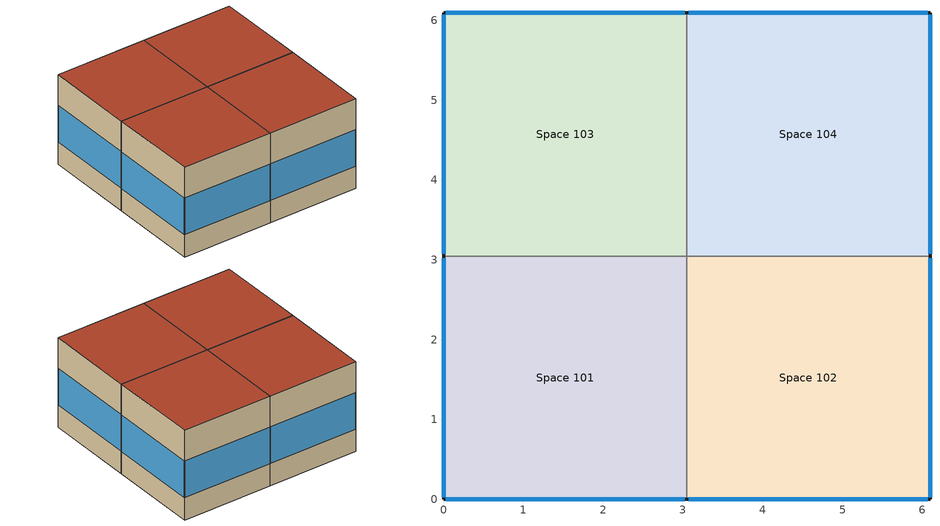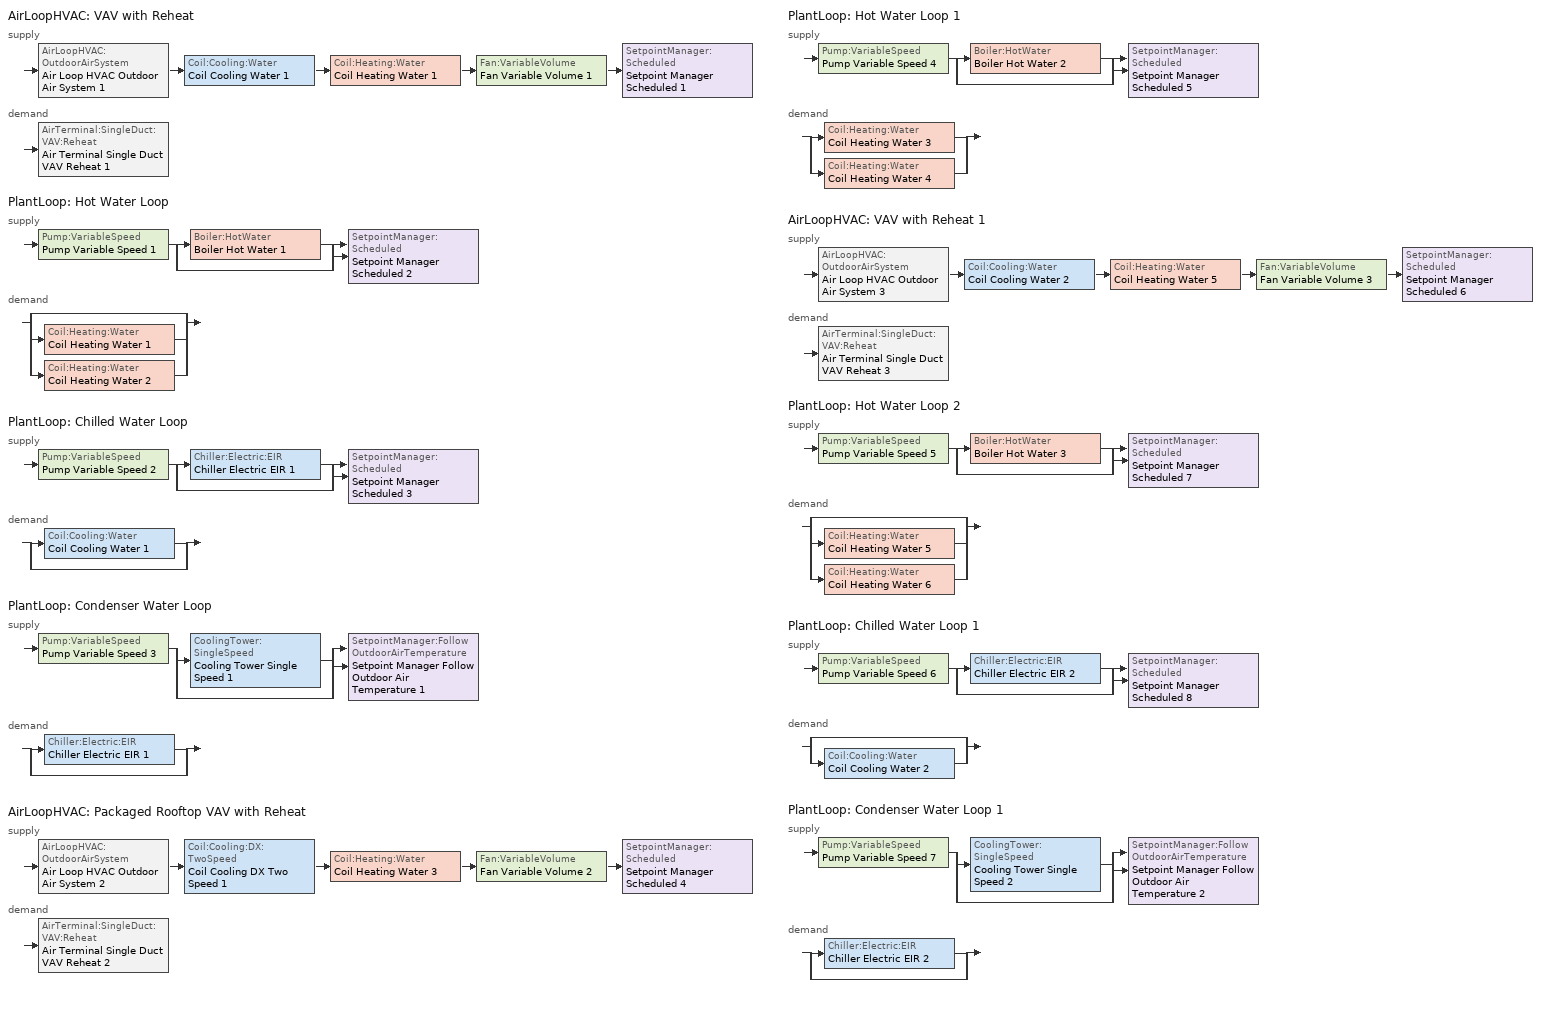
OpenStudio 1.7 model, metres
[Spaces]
Space 101
 floor ground: 3.05,3.05 3.05,0 0,0 0,3.05 z0
 wall outside: 0,3.05 0,0 3.05,0 z0:3.05
 wall to Space 103: 3.05,3.05 0,3.05 z0:3.05
 wall to Space 102: 3.05,0 3.05,3.05 z0:3.05
 window: 0.03,0 3.02,0 / 0,3.02 0,0.03 z0.76:2
 roof outside: 3.05,0 3.05,3.05 0,3.05 0,0 z3.05
Space 102
 floor ground: 6.1,3.05 6.1,0 3.05,0 3.05,3.05 z0
 wall outside: 3.05,0 6.1,0 6.1,3.05 z0:3.05
 wall to Space 104: 6.1,3.05 3.05,3.05 z0:3.05
 window: 6.1,0.03 6.1,3.02 / 3.07,0 6.07,0 z0.76:2
 roof outside: 6.1,0 6.1,3.05 3.05,3.05 3.05,0 z3.05
Space 103
 floor ground: 3.05,6.1 3.05,3.05 0,3.05 0,6.1 z0
 wall outside: 3.05,6.1 0,6.1 0,3.05 z0:3.05
 wall to Space 104: 3.05,3.05 3.05,6.1 z0:3.05
 window: 3.02,6.1 0.03,6.1 / 0,6.07 0,3.07 z0.76:2
 roof outside: 3.05,3.05 3.05,6.1 0,6.1 0,3.05 z3.05
Space 104
 floor ground: 6.1,6.1 6.1,3.05 3.05,3.05 3.05,6.1 z0
 wall outside: 6.1,3.05 6.1,6.1 3.05,6.1 z0:3.05
 window: 6.07,6.1 3.07,6.1 / 6.1,3.07 6.1,6.07 z0.76:2
 roof outside: 6.1,3.05 6.1,6.1 3.05,6.1 3.05,3.05 z3.05
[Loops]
AirLoopHVAC 'VAV with Reheat'
 supply: AirLoopHVAC:OutdoorAirSystem 'Air Loop HVAC Outdoor Air System 1' > Coil:Cooling:Water 'Coil Cooling Water 1' > Coil:Heating:Water 'Coil Heating Water 1' > Fan:VariableVolume 'Fan Variable Volume 1' > SetpointManager:Scheduled 'Setpoint Manager Scheduled 1'
 demand: AirTerminal:SingleDuct:VAV:Reheat 'Air Terminal Single Duct VAV Reheat 1'
PlantLoop 'Hot Water Loop'
 supply: Pump:VariableSpeed 'Pump Variable Speed 1' > split
  | Boiler:HotWater 'Boiler Hot Water 1'
  | bypass
  join > SetpointManager:Scheduled 'Setpoint Manager Scheduled 2'
 demand: split
  | bypass
  | Coil:Heating:Water 'Coil Heating Water 1'
  | Coil:Heating:Water 'Coil Heating Water 2'
PlantLoop 'Chilled Water Loop'
 supply: Pump:VariableSpeed 'Pump Variable Speed 2' > split
  | Chiller:Electric:EIR 'Chiller Electric EIR 1'
  | bypass
  join > SetpointManager:Scheduled 'Setpoint Manager Scheduled 3'
 demand: split
  | Coil:Cooling:Water 'Coil Cooling Water 1'
  | bypass
PlantLoop 'Condenser Water Loop'
 supply: Pump:VariableSpeed 'Pump Variable Speed 3' > split
  | CoolingTower:SingleSpeed 'Cooling Tower Single Speed 1'
  | bypass
  join > SetpointManager:FollowOutdoorAirTemperature 'Setpoint Manager Follow Outdoor Air Temperature 1'
 demand: split
  | Chiller:Electric:EIR 'Chiller Electric EIR 1'
  | bypass
AirLoopHVAC 'Packaged Rooftop VAV with Reheat'
 supply: AirLoopHVAC:OutdoorAirSystem 'Air Loop HVAC Outdoor Air System 2' > Coil:Cooling:DX:TwoSpeed 'Coil Cooling DX Two Speed 1' > Coil:Heating:Water 'Coil Heating Water 3' > Fan:VariableVolume 'Fan Variable Volume 2' > SetpointManager:Scheduled 'Setpoint Manager Scheduled 4'
 demand: AirTerminal:SingleDuct:VAV:Reheat 'Air Terminal Single Duct VAV Reheat 2'
PlantLoop 'Hot Water Loop 1'
 supply: Pump:VariableSpeed 'Pump Variable Speed 4' > split
  | Boiler:HotWater 'Boiler Hot Water 2'
  | bypass
  join > SetpointManager:Scheduled 'Setpoint Manager Scheduled 5'
 demand: split
  | Coil:Heating:Water 'Coil Heating Water 3'
  | Coil:Heating:Water 'Coil Heating Water 4'
AirLoopHVAC 'VAV with Reheat 1'
 supply: AirLoopHVAC:OutdoorAirSystem 'Air Loop HVAC Outdoor Air System 3' > Coil:Cooling:Water 'Coil Cooling Water 2' > Coil:Heating:Water 'Coil Heating Water 5' > Fan:VariableVolume 'Fan Variable Volume 3' > SetpointManager:Scheduled 'Setpoint Manager Scheduled 6'
 demand: AirTerminal:SingleDuct:VAV:Reheat 'Air Terminal Single Duct VAV Reheat 3'
PlantLoop 'Hot Water Loop 2'
 supply: Pump:VariableSpeed 'Pump Variable Speed 5' > split
  | Boiler:HotWater 'Boiler Hot Water 3'
  | bypass
  join > SetpointManager:Scheduled 'Setpoint Manager Scheduled 7'
 demand: split
  | bypass
  | Coil:Heating:Water 'Coil Heating Water 5'
  | Coil:Heating:Water 'Coil Heating Water 6'
PlantLoop 'Chilled Water Loop 1'
 supply: Pump:VariableSpeed 'Pump Variable Speed 6' > split
  | Chiller:Electric:EIR 'Chiller Electric EIR 2'
  | bypass
  join > SetpointManager:Scheduled 'Setpoint Manager Scheduled 8'
 demand: split
  | bypass
  | Coil:Cooling:Water 'Coil Cooling Water 2'
PlantLoop 'Condenser Water Loop 1'
 supply: Pump:VariableSpeed 'Pump Variable Speed 7' > split
  | CoolingTower:SingleSpeed 'Cooling Tower Single Speed 2'
  | bypass
  join > SetpointManager:FollowOutdoorAirTemperature 'Setpoint Manager Follow Outdoor Air Temperature 2'
 demand: split
  | Chiller:Electric:EIR 'Chiller Electric EIR 2'
  | bypass
[Building]
Building 1: Space Type=189.1-2009 - Office - OpenOffice - CZ4-8; Default Construction Set=189.1-2009 - CZ5 - Office
[ClimateZones]
Climate Zone Institution Name 1=ASHRAE; Climate Zone Document Name 1=ANSI/ASHRAE Standard 169; Climate Zone Document Year 1=2006; Climate Zone Institution Name 2=CEC; Climate Zone Document Name 2=California Climate Zone Descriptions; Climate Zone Document Year 2=1995
[Site]
Site 1: Latitude {deg}=37.62; Longitude {deg}=-122.4; Time Zone {hr}=-8; Elevation {m}=2
[SizingPeriod:DesignDay] Barometric Pressure {Pa}=101301; Sky Clearness=0; Rain Indicator=0; Snow Indicator=0; Day of Month=21; Daylight Saving Time Indicator=0; Dry-Bulb Temperature Range Modifier Type=DefaultMultipliers
Name | Maximum Dry-Bulb Temperature {C} | Daily Dry-Bulb Temperature Range {deltaC} | Humidity Indicating Conditions at Maximum Dry-Bulb {BasedOnField A3} | Wind Speed {m/s} | Wind Direction {deg} | Month | Day Type | Humidity Indicating Type | Solar Model Indicator | ASHRAE Taub | ASHRAE Taud
San Francisco Intl Ap Ann Clg .4% Condns WB=>MDB | 25.7 | 8.5 | 18.6 | 5.9 | 310 | 8 | SummerDesignDay | Wetbulb | ASHRAETau | 0.365 | 2.435
San Francisco Intl Ap Ann Hum_n 99.6% Condns DP=>MCDB | 10.7 | 0 | -3.7 | 2.2 | 150 | 1 | WinterDesignDay | Dewpoint | ASHRAEClearSky
San Francisco Intl Ap Ann Clg .4% Condns DB=>MWB | 28.3 | 8.5 | 17.2 | 5.9 | 310 | 8 | SummerDesignDay | Wetbulb | ASHRAETau | 0.365 | 2.435
San Francisco Intl Ap Ann Htg 99.6% Condns DB | 3.8 | 0 | 3.8 | 2.2 | 150 | 1 | WinterDesignDay | Wetbulb | ASHRAEClearSky
San Francisco Intl Ap Ann Clg .4% Condns Enth=>MDB | 25.8 | 8.5 | 52400 | 5.9 | 310 | 8 | SummerDesignDay | Enthalpy | ASHRAETau | 0.365 | 2.435
San Francisco Intl Ap Ann Clg .4% Condns DP=>MDB | 19.9 | 8.5 | 16.1 | 5.9 | 310 | 8 | SummerDesignDay | Dewpoint | ASHRAETau | 0.365 | 2.435
San Francisco Intl Ap Ann Htg Wind 99.6% Condns WS=>MCDB | 12.1 | 0 | 12.1 | 12.9 | 150 | 1 | WinterDesignDay | Wetbulb | ASHRAEClearSky
[DefaultConstructionSet]
189.1-2009 - CZ5 - Office: Default Exterior Surface Constructions=Default Surface Constructions 13; Default Interior Surface Constructions=Default Surface Constructions 14; Default Ground Contact Surface Constructions=Default Surface Constructions 15; Default Exterior SubSurface Constructions=Default Sub Surface Constructions 9; Default Interior SubSurface Constructions=Default Sub Surface Constructions 10; Interior Partition Construction=Interior Partition
[DefaultSurfaceConstructions]
Name | Floor Construction | Wall Construction | Roof Ceiling Construction
Default Surface Constructions 13 | ExtSlabCarpet 4in ClimateZone 1-8 | ASHRAE 189.1-2009 ExtWall Mass ClimateZone 5 | ASHRAE 189.1-2009 ExtRoof IEAD ClimateZone 2-5
Default Surface Constructions 14 | Interior Floor | Interior Wall | Interior Ceiling
Default Surface Constructions 15 | ExtSlabCarpet 4in ClimateZone 1-8 | ExtSlabCarpet 4in ClimateZone 1-8 | ExtSlabCarpet 4in ClimateZone 1-8
[Construction]
ExtSlabCarpet 4in ClimateZone 1-8: MAT-CC05 4 HW CONCRETE, CP02 CARPET PAD
Interior Floor: F16 Acoustic tile, F05 Ceiling air space resistance, M11 100mm lightweight concrete
Interior Wall: G01a 19mm gypsum board, F04 Wall air space resistance, G01a 19mm gypsum board
Interior Ceiling: M11 100mm lightweight concrete, F05 Ceiling air space resistance, F16 Acoustic tile
Exterior Door: F08 Metal surface, I01 25mm insulation board
Interior Window: Clear 3mm
Interior Door; Interior Partition: G05 25mm wood
ASHRAE 189.1-2009 ExtRoof IEAD ClimateZone 2-5: Roof Membrane, Roof Insulation [21], Metal Decking
ASHRAE 189.1-2009 ExtWindow ClimateZone 4-5: Theoretical Glass [207]
ASHRAE 189.1-2009 ExtWall Mass ClimateZone 5: 1IN Stucco, 8IN Concrete HW, Wall Insulation [40], 1/2IN Gypsum
[Material] Thermal Absorptance=0.9
Name | Roughness | Thickness {m} | Conductivity {W/m-K} | Density {kg/m3} | Specific Heat {J/kg-K} | Solar Absorptance | Visible Absorptance
MAT-CC05 4 HW CONCRETE | Rough | 0.1016 | 1.311 | 2240 | 836.8 | 0.85 | 0.85
1IN Stucco | Smooth | 0.0253 | 0.6918 | 1858 | 837 | 0.92 | 0.92
8IN Concrete HW | MediumRough | 0.2033 | 1.7296 | 2243 | 837 | 0.65 | 0.65
1/2IN Gypsum | Smooth | 0.0127 | 0.16 | 784.9 | 830 | 0.4 | 0.4
Roof Membrane | VeryRough | 0.0095 | 0.16 | 1121.29 | 1460 | 0.7 | 0.7
Metal Decking | MediumSmooth | 0.0015 | 45.006 | 7680 | 418.4 | 0.6 | 0.6
F16 Acoustic tile | MediumSmooth | 0.0191 | 0.06 | 368 | 590 | 0.3 | 0.3
M11 100mm lightweight concrete | MediumRough | 0.1016 | 0.53 | 1280 | 840 | 0.5 | 0.5
G01a 19mm gypsum board | MediumSmooth | 0.019 | 0.16 | 800 | 1090 | 0.4 | 0.4
F08 Metal surface | Smooth | 0.0008 | 45.28 | 7824 | 500 | 0.7 | 0.7
I01 25mm insulation board | MediumRough | 0.0254 | 0.03 | 43 | 1210 | 0.6 | 0.6
G05 25mm wood | MediumSmooth | 0.0254 | 0.15 | 608 | 1630 | 0.5 | 0.5
Roof Insulation [21] | MediumRough | 0.2105 | 0.049 | 265 | 836.8 | 0.7 | 0.7
Wall Insulation [40] | MediumRough | 0.0794 | 0.0432 | 91 | 837 | 0.5 | 0.5
[Material:NoMass]
CP02 CARPET PAD: Roughness=Smooth; Thermal Resistance {m2-K/W}=0.1; Thermal Absorptance=0.9; Solar Absorptance=0.8; Visible Absorptance=0.8
[Material:AirGap]
Name | Thermal Resistance {m2-K/W}
F05 Ceiling air space resistance | 0.18
F04 Wall air space resistance | 0.15
[DefaultSubSurfaceConstructions]
Name | Fixed Window Construction | Operable Window Construction | Door Construction | Tubular Daylight Dome Construction | Tubular Daylight Diffuser Construction
Default Sub Surface Constructions 9 | ASHRAE 189.1-2009 ExtWindow ClimateZone 4-5 | ASHRAE 189.1-2009 ExtWindow ClimateZone 4-5 | Exterior Door | Interior Window | Interior Window
Default Sub Surface Constructions 10 | Interior Window | Interior Window | Interior Door
[WindowMaterial:Glazing] Optical Data Type=SpectralAverage; Thickness {m}=0.003; Back Side Solar Reflectance at Normal Incidence=0; Back Side Visible Reflectance at Normal Incidence=0; Infrared Transmittance at Normal Incidence=0; Dirt Correction Factor for Solar and Visible Transmittance=1; Solar Diffusing=No
Name | Solar Transmittance at Normal Incidence | Front Side Solar Reflectance at Normal Incidence | Visible Transmittance at Normal Incidence | Front Side Visible Reflectance at Normal Incidence | Front Side Infrared Hemispherical Emissivity | Back Side Infrared Hemispherical Emissivity | Conductivity {W/m-K}
Clear 3mm | 0.837 | 0.075 | 0.898 | 0.081 | 0.84 | 0.84 | 0.9
Theoretical Glass [207] | 0.3311 | 0.6189 | 0.44 | 0.51 | 0.9 | 0.9 | 0.0133
[SpaceType]
189.1-2009 - Office - OpenOffice - CZ4-8: Default Schedule Set=189.1-2009 - Office - OpenOffice - CZ4-8 Schedule Set; Design Specification Outdoor Air Object=189.1-2009 - Office - OpenOffice - CZ4-8 Ventilation; Standards Building Type=Office; Standards Space Type=OpenOffice
[DefaultScheduleSet]
189.1-2009 - Office - OpenOffice - CZ4-8 Schedule Set: Number of People Schedule=Office Work Occ; People Activity Level Schedule=Office Activity; Lighting Schedule=Office Bldg Light; Electric Equipment Schedule=Office Bldg Equip; Infiltration Schedule=Office Infil Quarter On
[Lights:Definition]
189.1-2009 - Office - OpenOffice - CZ4-8 Lights Definition: Design Level Calculation Method=Watts/Area; Watts per Space Floor Area {W/m2}=10.6563
[Lights]
189.1-2009 - Office - OpenOffice - CZ4-8 Lights: Lights Definition=189.1-2009 - Office - OpenOffice - CZ4-8 Lights Definition; Space or SpaceType=189.1-2009 - Office - OpenOffice - CZ4-8
[DesignSpecification:OutdoorAir]
189.1-2009 - Office - OpenOffice - CZ4-8 Ventilation: Outdoor Air Method=Sum; Outdoor Air Flow per Person {m3/s-person}=0.00943895
[People:Definition]
189.1-2009 - Office - OpenOffice - CZ4-8 People Definition: Number of People Calculation Method=People/Area; People per Space Floor Area {person/m2}=0.0565105; Fraction Radiant=0.3
[People]
189.1-2009 - Office - OpenOffice - CZ4-8 People: People Definition=189.1-2009 - Office - OpenOffice - CZ4-8 People Definition; Space or SpaceType=189.1-2009 - Office - OpenOffice - CZ4-8
[SpaceInfiltration:DesignFlowRate]
189.1-2009 - Office - OpenOffice - CZ4-8 Infiltration: Space or SpaceType=189.1-2009 - Office - OpenOffice - CZ4-8; Design Flow Rate Calculation Method=Flow/ExteriorArea; Flow per Exterior Surface Area {m3/s-m2}=0.000226568
[ElectricEquipment:Definition]
189.1-2009 - Office - OpenOffice - CZ4-8 Electric Equipment Definition: Design Level Calculation Method=Watts/Area; Watts per Space Floor Area {W/m2}=7.64238
[ElectricEquipment]
189.1-2009 - Office - OpenOffice - CZ4-8 Electric Equipment: Electric Equipment Definition=189.1-2009 - Office - OpenOffice - CZ4-8 Electric Equipment Definition; Space or SpaceType=189.1-2009 - Office - OpenOffice - CZ4-8
[BuildingStory]
Building Story 1: Nominal Z Coordinate {m}=0; Nominal Floor to Floor Height {m}=3.048
[Space] Building Story=Building Story 1
Space 101; Space 102; Space 103; Space 104
[AirLoopHVAC] Design Supply Air Flow Rate {m3/s}=AutoSize
VAV with Reheat; Packaged Rooftop VAV with Reheat; VAV with Reheat 1
[AvailabilityManager:Scheduled] Schedule=Always On Discrete
Availability Manager Scheduled 1; Availability Manager Scheduled 2; Availability Manager Scheduled 3
[Sizing:System] Type of Load to Size On=Sensible; Design Outdoor Air Flow Rate {m3/s}=Autosize; Minimum System Air Flow Ratio=0.3; Preheat Design Temperature {C}=7; Preheat Design Humidity Ratio {kg-H2O/kg-Air}=0.008; Precool Design Temperature {C}=12.8; Precool Design Humidity Ratio {kg-H2O/kg-Air}=0.008; Central Cooling Design Supply Air Temperature {C}=12.8; Central Heating Design Supply Air Temperature {C}=12.8; Sizing Option=NonCoincident; 100% Outdoor Air in Cooling=Yes; 100% Outdoor Air in Heating=Yes; Central Cooling Design Supply Air Humidity Ratio {kg-H2O/kg-Air}=0.0085; Central Heating Design Supply Air Humidity Ratio {kg-H2O/kg-Air}=0.008; Cooling Design Air Flow Method=DesignDay; Cooling Design Air Flow Rate {m3/s}=0; Heating Design Air Flow Method=DesignDay; Heating Design Air Flow Rate {m3/s}=0; System Outdoor Air Method=ZoneSum
VAV with Reheat; Packaged Rooftop VAV with Reheat; VAV with Reheat 1
[Fan:VariableVolume] Availability Schedule=Always On Discrete; Fan Efficiency=0.6045; Pressure Rise {Pa}=500; Fan Power Minimum Flow Rate Input Method=FixedFlowRate; Fan Power Minimum Flow Fraction=0; Fan Power Minimum Air Flow Rate {m3/s}=0; Motor Efficiency=0.93; Motor In Airstream Fraction=1; Fan Power Coefficient 1=0.0407599; Fan Power Coefficient 2=0.088045; Fan Power Coefficient 3=-0.0729261; Fan Power Coefficient 4=0.94374; Fan Power Coefficient 5=0
Name | Maximum Flow Rate {m3/s}
Fan Variable Volume 1; Fan Variable Volume 2 | Autosize
Fan Variable Volume 3 | 0
[Coil:Heating:Water] Availability Schedule=Always On Discrete
Coil Heating Water 1; Coil Heating Water 2; Coil Heating Water 3; Coil Heating Water 4; Coil Heating Water 5; Coil Heating Water 6
[Coil:Cooling:Water] Availability Schedule=Always On Discrete
Name | Design Air Flow Rate {m3/s}
Coil Cooling Water 1
Coil Cooling Water 2 | Autosize
[SetpointManager:Scheduled] Control Variable=Temperature
Name | Schedule
Setpoint Manager Scheduled 1 | Deck_Temperature
Setpoint Manager Scheduled 2 | Hot_Water_Temperature
Setpoint Manager Scheduled 3 | Chilled_Water_Temperature
Setpoint Manager Scheduled 4 | Deck_Temperature 1
Setpoint Manager Scheduled 5 | Hot_Water_Temperature 1
Setpoint Manager Scheduled 6 | Deck_Temperature 2
Setpoint Manager Scheduled 7 | Hot_Water_Temperature 2
Setpoint Manager Scheduled 8 | Chilled_Water_Temperature 2
[Controller:OutdoorAir] Minimum Outdoor Air Flow Rate {m3/s}=10.9032; Maximum Outdoor Air Flow Rate {m3/s}=Autosize; Economizer Control Type=FixedDryBulb; Economizer Control Action Type=ModulateFlow; Economizer Maximum Limit Dry-Bulb Temperature {C}=20.5556; Economizer Maximum Limit Enthalpy {J/kg}=65128; Economizer Maximum Limit Dewpoint Temperature {C}=12.7778; Economizer Minimum Limit Dry-Bulb Temperature {C}=-100; Lockout Type=NoLockout; Minimum Limit Type=FixedMinimum; High Humidity Control=No; Heat Recovery Bypass Control Type=BypassWhenWithinEconomizerLimits
Name | Controller Mechanical Ventilation | Minimum Fraction of Outdoor Air Schedule
Controller Outdoor Air 1 | Controller Mechanical Ventilation 1
Controller Outdoor Air 2 | Controller Mechanical Ventilation 2
Controller Outdoor Air 3 | Controller Mechanical Ventilation 3 | Schedule Ruleset 1
[Controller:MechanicalVentilation] Availability Schedule=Always On Discrete; System Outdoor Air Method=ZoneSum
Controller Mechanical Ventilation 1; Controller Mechanical Ventilation 2; Controller Mechanical Ventilation 3
[AirLoopHVAC:OutdoorAirSystem]
Name | Controller
Air Loop HVAC Outdoor Air System 1 | Controller Outdoor Air 1
Air Loop HVAC Outdoor Air System 2 | Controller Outdoor Air 2
Air Loop HVAC Outdoor Air System 3 | Controller Outdoor Air 3
[PlantLoop] Plant Loop Volume {m3}=Autocalculate
Name | Fluid Type
Hot Water Loop; Hot Water Loop 1; Hot Water Loop 2 | Water
Chilled Water Loop; Condenser Water Loop; Chilled Water Loop 1; Condenser Water Loop 1
[Sizing:Plant]
Name | Loop Type | Design Loop Exit Temperature {C} | Loop Design Temperature Difference {deltaC}
Hot Water Loop; Hot Water Loop 1; Hot Water Loop 2 | Heating | 82 | 11
Chilled Water Loop; Chilled Water Loop 1 | Cooling | 7.22 | 6.67
Condenser Water Loop; Condenser Water Loop 1 | Condenser | 29.4 | 5.6
[Pump:VariableSpeed] Pump Control Type=Intermittent
Pump Variable Speed 1; Pump Variable Speed 2; Pump Variable Speed 3; Pump Variable Speed 4; Pump Variable Speed 5; Pump Variable Speed 6; Pump Variable Speed 7
[Boiler:HotWater] Efficiency Curve Temperature Evaluation Variable=LeavingBoiler; Water Outlet Upper Temperature Limit {C}=99; Boiler Flow Mode=ConstantFlow; Parasitic Electric Load {W}=0; Sizing Factor=1
Name | Normalized Boiler Efficiency Curve
Boiler Hot Water 1 | Boiler Efficiency
Boiler Hot Water 2 | Boiler Efficiency 1
Boiler Hot Water 3 | Boiler Efficiency 2
[Controller:WaterCoil] Minimum Actuated Flow {m3/s}=0
Name | Action
Controller Water Coil 1; Controller Water Coil 3; Controller Water Coil 4 | Normal
Controller Water Coil 2; Controller Water Coil 5 | Reverse
[Chiller:Electric:EIR] Reference Capacity {W}=Autosize; Reference COP {W/W}=5.5; Design Heat Recovery Water Flow Rate {m3/s}=0; Sizing Factor=1; Basin Heater Capacity {W/K}=0; Basin Heater Setpoint Temperature {C}=10
Name | Cooling Capacity Function of Temperature Curve | Electric Input to Cooling Output Ratio Function of Temperature Curve | Electric Input to Cooling Output Ratio Function of Part Load Ratio Curve
Chiller Electric EIR 1 | Curve Biquadratic 1 | Curve Biquadratic 2 | Curve Quadratic 1
Chiller Electric EIR 2 | Curve Biquadratic 7 | Curve Biquadratic 8 | Curve Quadratic 5
[AirTerminal:SingleDuct:VAV:Reheat] Availability Schedule=Always On Discrete; Maximum Air Flow Rate {m3/s}=Autocalculate; Zone Minimum Air Flow Input Method=Constant; Constant Minimum Air Flow Fraction=0.3; Fixed Minimum Air Flow Rate {m3/s}=0; Maximum Hot Water or Steam Flow Rate {m3/s}=Autocalculate; Minimum Hot Water or Steam Flow Rate {m3/s}=0; Convergence Tolerance=0.001; Damper Heating Action=Normal; Maximum Flow per Zone Floor Area During Reheat {m3/s-m2}=Autocalculate; Maximum Flow Fraction During Reheat=Autocalculate; Maximum Reheat Air Temperature {C}=35
Name | Reheat Coil
Air Terminal Single Duct VAV Reheat 1 | Coil Heating Water 2
Air Terminal Single Duct VAV Reheat 2 | Coil Heating Water 4
Air Terminal Single Duct VAV Reheat 3 | Coil Heating Water 6
[CoolingTower:SingleSpeed] Design Water Flow Rate {m3/s}=autosize; Design Air Flow Rate {m3/s}=autosize; Fan Power at Design Air Flow Rate {W}=autosize; U-Factor Times Area Value at Design Air Flow Rate {W/K}=autosize; Air Flow Rate in Free Convection Regime {m3/s}=autosize; U-Factor Times Area Value at Free Convection Air Flow Rate {W/K}=autosize; Performance Input Method=UFactorTimesAreaAndDesignWaterFlowRate; Free Convection Capacity {W}=0; Basin Heater Capacity {W/K}=0; Evaporation Loss Mode=LossFactor; Evaporation Loss Factor {percent/K}=0.2; Drift Loss Percent {percent}=0.008; Blowdown Calculation Mode=ConcentrationRatio; Blowdown Concentration Ratio=3; Capacity Control=FanCycling; Number of Cells=1; Cell Control=MinimalCell; Cell Minimum  Water Flow Rate Fraction=0.33; Cell Maximum Water Flow Rate Fraction=2.5; Sizing Factor=1
Cooling Tower Single Speed 1; Cooling Tower Single Speed 2
[SetpointManager:FollowOutdoorAirTemperature] Control Variable=Temperature; Reference Temperature Type=OutdoorAirWetBulb; Offset Temperature Difference {deltaC}=1.5; Maximum Setpoint Temperature {C}=80; Minimum Setpoint Temperature {C}=6
Setpoint Manager Follow Outdoor Air Temperature 1; Setpoint Manager Follow Outdoor Air Temperature 2
[Coil:Cooling:DX:TwoSpeed]
Coil Cooling DX Two Speed 1: Availability Schedule=Always On Discrete; Rated High Speed Total Cooling Capacity {W}=Autosize; Rated High Speed Sensible Heat Ratio=Autosize; Rated High Speed COP {W/W}=3; Rated High Speed Air Flow Rate {m3/s}=Autosize; Total Cooling Capacity Function of Temperature Curve=Curve Biquadratic 3; Total Cooling Capacity Function of Flow Fraction Curve=Curve Quadratic 2; Energy Input Ratio Function of Temperature Curve=Curve Biquadratic 4; Energy Input Ratio Function of Flow Fraction Curve=Curve Quadratic 3; Part Load Fraction Correlation Curve=Curve Quadratic 4; Rated Low Speed Total Cooling Capacity {W}=Autosize; Rated Low Speed Sensible Heat Ratio=0.69; Rated Low Speed COP {W/W}=3; Low Speed Total Cooling Capacity Function of Temperature Curve=Curve Biquadratic 5; Low Speed Energy Input Ratio Function of Temperature Curve=Curve Biquadratic 6; Condenser Type=AirCooled; High Speed Evaporative Condenser Effectiveness=0; High Speed Evaporative Condenser Air Flow Rate {m3/s}=Autosize; High Speed Evaporative Condenser Pump Rated Power Consumption {W}=Autosize; Low Speed Evaporative Condenser Effectiveness=0; Low Speed Evaporative Condenser Air Flow Rate {m3/s}=Autosize; Low Speed Evaporative Condenser Pump Rated Power Consumption {W}=Autosize; Basin Heater Capacity {W/K}=10; Basin Heater Setpoint Temperature {C}=2
[Schedule:Ruleset]
Name | Default Day Schedule | Summer Design Day Schedule | Winter Design Day Schedule
Office Bldg Light | Office Bldg Light Default Schedule | Office Bldg Light Summer Design Day | Office Bldg Light Winter Design Day
Office Activity | Office Activity Default Schedule | Office Activity Summer Design Day | Office Activity Winter Design Day
Office Infil Quarter On | Office Infil Quarter On Default Schedule | Office Infil Quarter On Summer Design Day | Office Infil Quarter On Winter Design Day
Office Bldg Equip | Office Bldg Equip Default Schedule | Office Bldg Equip Summer Design Day | Office Bldg Equip Winter Design Day
Office Work Occ | Office Bldg Occ Default Schedule | Office Bldg Occ Summer Design Day | Office Bldg Occ Winter Design Day
Deck_Temperature | Deck_Temperature_Default | Deck_Temperature_Summer_Design_Day | Deck_Temperature_Winter_Design_Day
Hot_Water_Temperature | Hot_Water_Temperature_Default | Hot_Water_Temperature_Summer_Design_Day | Hot_Water_Temperature_Winter_Design_Day
Chilled_Water_Temperature | Chilled_Water_Temperature_Default | Chilled_Water_Temperature_Summer_Design_Day | Chilled_Water_Temperature_Winter_Design_Day
Deck_Temperature 1 | Deck_Temperature_Default 1 | Deck_Temperature_Summer_Design_Day 1 | Deck_Temperature_Winter_Design_Day 1
Hot_Water_Temperature 1 | Hot_Water_Temperature_Default 1 | Hot_Water_Temperature_Summer_Design_Day 1 | Hot_Water_Temperature_Winter_Design_Day 1
Deck_Temperature 2 | Deck_Temperature_Default 2 | Deck_Temperature_Summer_Design_Day 2 | Deck_Temperature_Winter_Design_Day 2
Hot_Water_Temperature 2 | Hot_Water_Temperature_Default 2 | Hot_Water_Temperature_Summer_Design_Day 2 | Hot_Water_Temperature_Winter_Design_Day 2
Chilled_Water_Temperature 2 | Chilled_Water_Temperature_Default 2 | Chilled_Water_Temperature_Summer_Design_Day 2 | Chilled_Water_Temperature_Winter_Design_Day 2
Schedule Ruleset 1 | Schedule Day 1
[Schedule:Day]
Office Bldg Light Default Schedule: 5, 0, 0.05, 7, 0, 0.1, 8, 0, 0.3, 17, 0, 0.9, 18, 0, 0.7, 20, 0, 0.5, 22, 0, 0.3, 23, 0, 0.1, 24, 0, 0.05
Office Bldg Light Summer Design Day; Office Infil Quarter On Rule 1 Day Schedule; Office Bldg Equip Summer Design Day: 24, 0, 1
Office Bldg Light Winter Design Day; Office Bldg Equip Winter Design Day; Office Bldg Occ Winter Design Day; Office Bldg Occ Rule 1 Day Schedule: 24, 0, 0
Office Bldg Light Rule 1 Day Schedule: 24, 0, 0.05
Office Bldg Light Rule 2 Day Schedule: 6, 0, 0.05, 8, 0, 0.1, 14, 0, 0.5, 17, 0, 0.15, 24, 0, 0.05
Office Activity Default Schedule; Office Activity Summer Design Day; Office Activity Winter Design Day: 24, 0, 132
Office Infil Quarter On Default Schedule; Office Infil Quarter On Summer Design Day: 6, 0, 1, 22, 0, 0.25, 24, 0, 1
Office Infil Quarter On Winter Design Day; Office Infil Quarter On Rule 2 Day Schedule: 6, 0, 1, 18, 0, 0.25, 24, 0, 1
Office Bldg Equip Default Schedule: 8, 0, 0.4, 12, 0, 0.9, 13, 0, 0.8, 17, 0, 0.9, 18, 0, 0.8, 20, 0, 0.6, 22, 0, 0.5, 24, 0, 0.4
Office Bldg Equip Rule 1 Day Schedule: 24, 0, 0.3
Office Bldg Equip Rule 2 Day Schedule: 6, 0, 0.3, 8, 0, 0.4, 14, 0, 0.5, 17, 0, 0.35, 24, 0, 0.3
Office Bldg Occ Default Schedule: 6, 0, 0, 7, 0, 0.1, 8, 0, 0.2, 12, 0, 0.85, 13, 0, 0.5, 17, 0, 0.85, 18, 0, 0.7, 20, 0, 0.4, 22, 0, 0.1, 24, 0, 0.05
Office Bldg Occ Summer Design Day: 6, 0, 0, 22, 0, 1, 24, 0, 0.05
Office Bldg Occ Rule 2 Day Schedule: 6, 0, 0, 8, 0, 0.1, 14, 0, 0.4, 17, 0, 0.1, 24, 0, 0
Deck_Temperature_Default; Deck_Temperature_Summer_Design_Day; Deck_Temperature_Winter_Design_Day; Deck_Temperature_Default 1; Deck_Temperature_Summer_Design_Day 1; Deck_Temperature_Winter_Design_Day 1; Deck_Temperature_Default 2; Deck_Temperature_Summer_Design_Day 2; Deck_Temperature_Winter_Design_Day 2: 24, 0, 12.8
Hot_Water_Temperature_Default; Hot_Water_Temperature_Summer_Design_Day; Hot_Water_Temperature_Winter_Design_Day; Hot_Water_Temperature_Default 1; Hot_Water_Temperature_Summer_Design_Day 1; Hot_Water_Temperature_Winter_Design_Day 1; Hot_Water_Temperature_Default 2; Hot_Water_Temperature_Summer_Design_Day 2; Hot_Water_Temperature_Winter_Design_Day 2: 24, 0, 67
Chilled_Water_Temperature_Default; Chilled_Water_Temperature_Summer_Design_Day; Chilled_Water_Temperature_Winter_Design_Day; Chilled_Water_Temperature_Default 2; Chilled_Water_Temperature_Summer_Design_Day 2; Chilled_Water_Temperature_Winter_Design_Day 2: 24, 0, 6.7
Schedule Day 1: 24, 0, 0.25476
[Schedule:Rule] Apply Monday=No; Apply Tuesday=No; Apply Wednesday=No; Apply Thursday=No; Apply Friday=No; Date Specification Type=DateRange; Start Month=1; Start Day=1; End Month=12; End Day=31
Name | Schedule Ruleset | Rule Order | Day Schedule | Apply Sunday | Apply Saturday
Office Bldg Light Rule 1 | Office Bldg Light | 0 | Office Bldg Light Rule 1 Day Schedule | Yes | No
Office Bldg Light Rule 2 | Office Bldg Light | 1 | Office Bldg Light Rule 2 Day Schedule | No | Yes
Office Infil Quarter On Rule 1 | Office Infil Quarter On | 0 | Office Infil Quarter On Rule 1 Day Schedule | Yes | No
Office Infil Quarter On Rule 2 | Office Infil Quarter On | 1 | Office Infil Quarter On Rule 2 Day Schedule | No | Yes
Office Bldg Equip Rule 1 | Office Bldg Equip | 0 | Office Bldg Equip Rule 1 Day Schedule | Yes | No
Office Bldg Equip Rule 2 | Office Bldg Equip | 1 | Office Bldg Equip Rule 2 Day Schedule | No | Yes
Office Work Occ Rule 1 | Office Work Occ | 0 | Office Bldg Occ Rule 1 Day Schedule | Yes | No
Office Work Occ Rule 2 | Office Work Occ | 1 | Office Bldg Occ Rule 2 Day Schedule | No | Yes
[Schedule:Constant]
Always On Discrete: Value=1
[Curve:Biquadratic]
Name | Coefficient1 Constant | Coefficient2 x | Coefficient3 x**2 | Coefficient4 y | Coefficient5 y**2 | Coefficient6 x*y | Minimum Value of x {BasedOnField A2} | Maximum Value of x {BasedOnField A2} | Minimum Value of y {BasedOnField A3} | Maximum Value of y {BasedOnField A3} | Input Unit Type for X | Input Unit Type for Y | Output Unit Type
Boiler Efficiency; Boiler Efficiency 1; Boiler Efficiency 2 | 1 | 0 | 0 | 0 | 0 | 0 | 0 | 1 | 0 | 1 | Dimensionless | Dimensionless | Dimensionless
Curve Biquadratic 1; Curve Biquadratic 7 | 1.02152 | 0.0370359 | 0.000233248 | -0.00389405 | -6.52536e-05 | -0.000268045 | 5 | 10 | 24 | 35
Curve Biquadratic 2; Curve Biquadratic 8 | 0.701769 | -0.00452016 | 0.00053311 | -0.00549821 | 0.000544579 | -0.000729032 | 5 | 10 | 24 | 35
Curve Biquadratic 3; Curve Biquadratic 5 | 0.42415 | 0.04426 | -0.00042 | 0.00333 | -8e-005 | -0.00021 | 17 | 22 | 13 | 46
Curve Biquadratic 4; Curve Biquadratic 6 | 1.23649 | -0.02431 | 0.00057 | -0.01434 | 0.00063 | -0.00038 | 17 | 22 | 13 | 46
[Curve:Quadratic]
Name | Coefficient1 Constant | Coefficient2 x | Coefficient3 x**2 | Minimum Value of x {BasedOnField A2} | Maximum Value of x {BasedOnField A2}
Curve Quadratic 1; Curve Quadratic 5 | 0.0636912 | 0.584888 | 0.352803 | 0 | 1
Curve Quadratic 2 | 0.77136 | 0.34053 | -0.11088 | 0.75918 | 1.13877
Curve Quadratic 3 | 1.2055 | -0.32953 | 0.12308 | 0.75918 | 1.13877
Curve Quadratic 4 | 0.771 | 0.229 | 0 | 0 | 1
